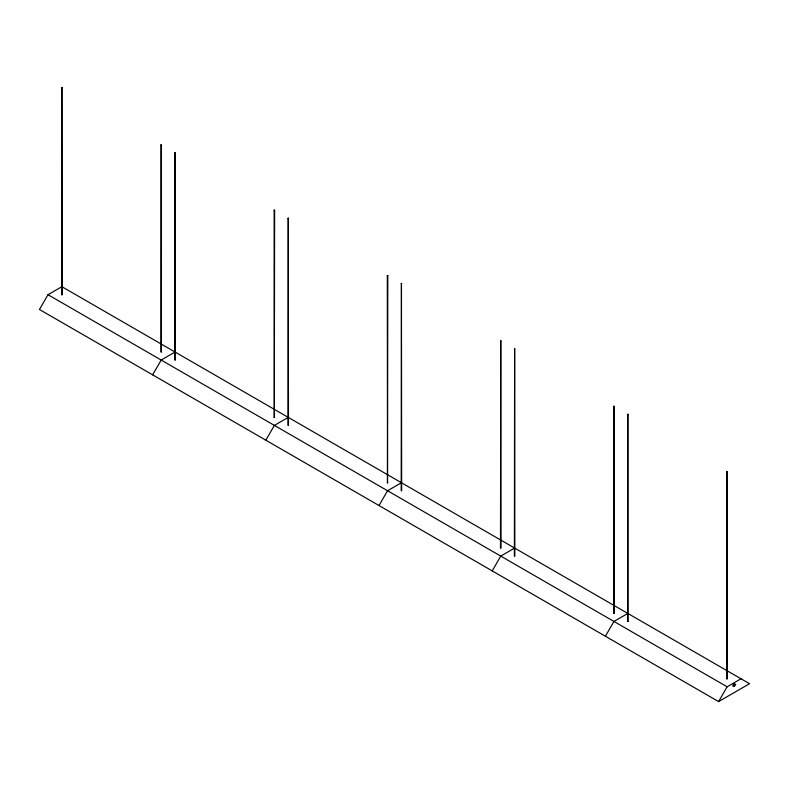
<?xml version="1.0" encoding="UTF-8"?>
<svg xmlns="http://www.w3.org/2000/svg" width="789" height="789" viewBox="0 0 789 789"><rect width="100%" height="100%" fill="white"/><g stroke="black" fill="none" stroke-linecap="round" stroke-linejoin="round"><path stroke-width="1.18" d="M61.621 87.549L62.124 87.549L61.936 294.839L61.621 87.549L62.124 87.549M61.621 294.701L62.124 294.701M160.926 352.032L161.183 144.742L161.4 352.111M161.429 144.89L160.926 144.89M174.813 360.05L175.059 152.76L175.276 360.119M175.316 152.898L174.813 152.898M274.118 210.239L274.621 210.239L274.306 417.529L274.118 210.239L274.621 210.239M288.005 425.399L288.251 218.109L288.468 425.468M288.508 218.247L288.005 218.247M274.128 417.42L274.621 417.381M387.31 275.588L387.813 275.588L387.498 482.878L387.31 275.588L387.813 275.588M401.187 490.748L401.443 283.458L401.66 490.817M401.69 283.596L401.187 283.596M387.31 482.73L387.813 482.73M500.492 548.079L500.749 340.789L500.966 548.158M500.995 340.976L500.502 340.976M514.379 556.097L514.625 348.807L514.852 556.166M514.872 348.985L514.389 348.985M613.694 613.398L613.941 406.138L614.187 613.428L613.694 613.467L614.187 613.428M614.177 406.325L613.724 406.355M627.571 621.407L627.817 414.156L628.074 621.446L627.571 621.485L628.074 621.446M628.064 414.333L627.571 414.333M726.906 471.704L727.123 678.925L726.876 471.635L727.379 471.635M726.886 678.816L727.379 678.777M47.991 294.701L39.45 309.495L718.582 701.589L749.55 683.708L61.877 286.683L47.991 294.701L727.123 686.795L741.009 678.777M152.642 374.844L161.183 360.05L175.059 352.032M265.824 440.193L274.375 425.399L288.251 417.381M379.016 505.542L387.557 490.748L401.443 482.73M492.208 570.891L500.749 556.097L514.625 548.079M605.39 636.24L613.941 621.446L627.817 613.428M718.582 701.589L727.123 686.795M733.099 686.055L735.742 684.536M733.977 686.322A1.509 0.868 -60 0 0 735.023 683.955A1.509 0.868 -60 0 0 733.178 684.862A1.509 0.868 -60 0 0 733.977 686.322"/></g></svg>
